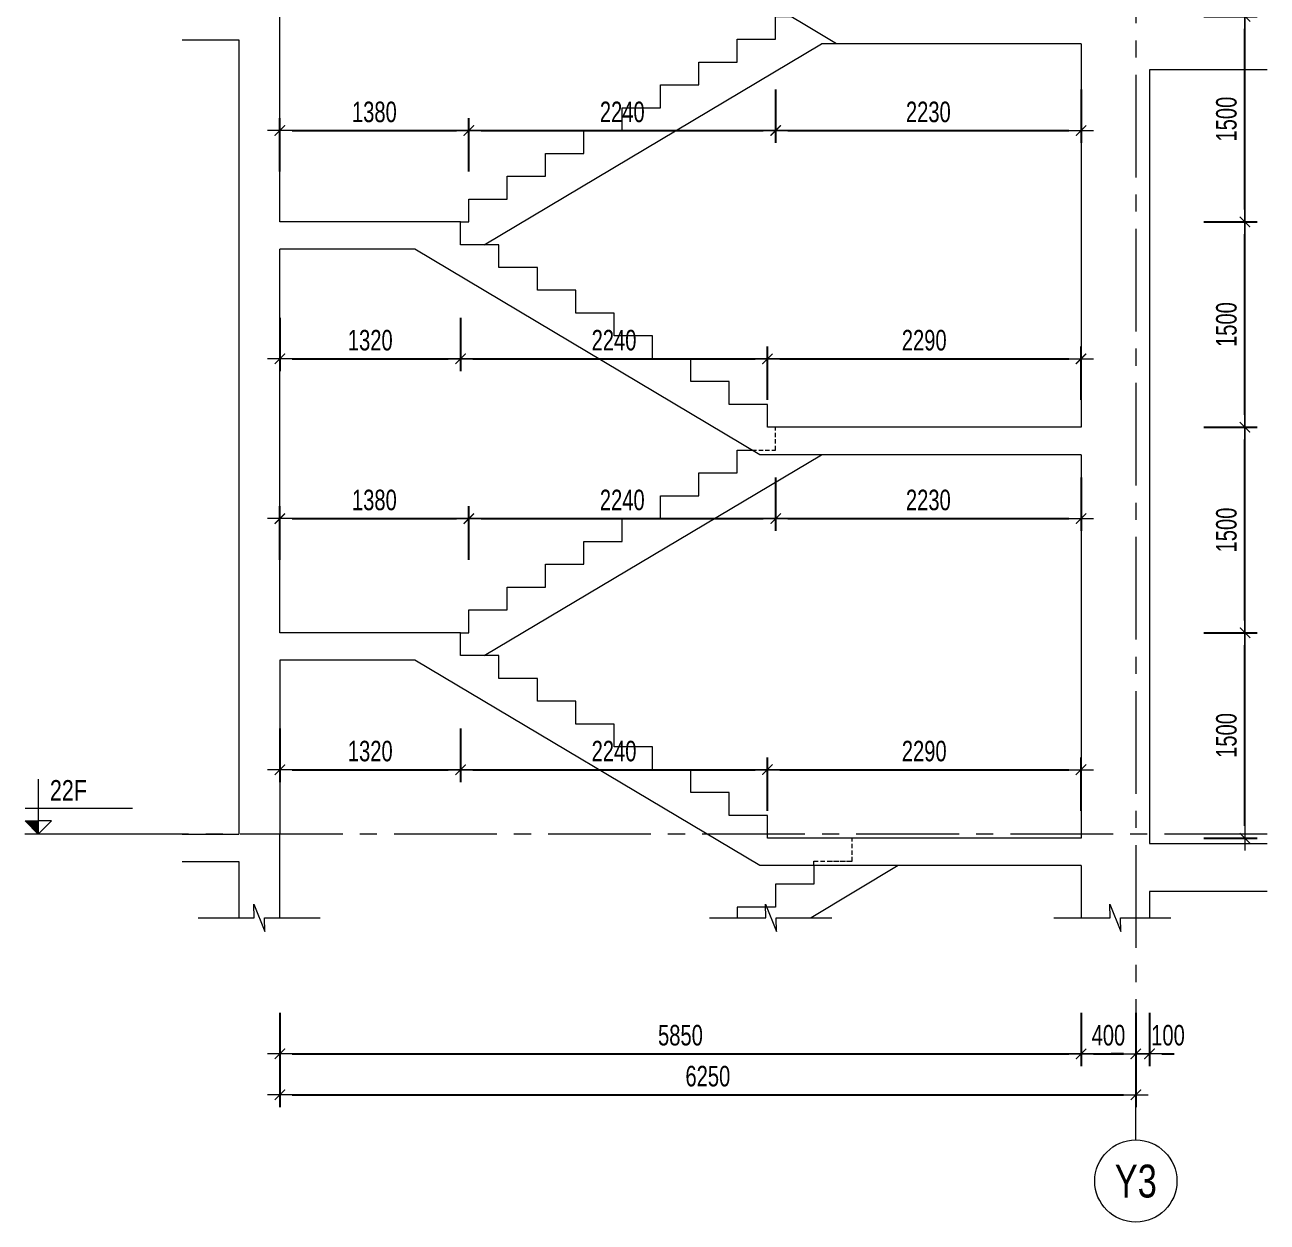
# Model space of a CAD drawing. Header units: millimetres. Extents: x -179076 to 254975, y -18667 to 296191.
# Drawn here: x 75570 to 84641, y 91944 to 100686 of the extents above; entities that cross this region are included whole.
import ezdxf
from ezdxf.enums import TextEntityAlignment as Align

# ---------------------------------------------------------------- set-up
doc = ezdxf.new("R2010")
doc.units = ezdxf.units.MM
doc.linetypes.add('CENTER2', pattern=[1.125, 0.75, -0.125, 0.125, -0.125])
doc.linetypes.add('HIDDEN2', pattern=[4.7625, 3.175, -1.5875])
doc.layers.get('Defpoints').update_dxf_attribs({"color": 151, "lineweight": 9})
for name, color, linetype, lineweight in [('NDC_S_ANNO', 7, 'Continuous', 20), ('NDC_S_AXIS', 5, 'CENTER2', 13), ('NDC_S_CONTINUOUS', 3, 'Continuous', 20), ('NDC_S_DIM', 1, 'Continuous', 15), ('NDC_S_HIDDEN', 8, 'HIDDEN2', 13), ('NDC_S_SLAB', 2, 'Continuous', 20), ('NDC_S_SYMBOL', 1, 'Continuous', 15), ('NDC_S_TEXT SYMBOL', 7, 'Continuous', 20), ('NDC_S_VN TEXT', 7, 'Continuous', 20)]:
    doc.layers.add(name, color=color, linetype=linetype, lineweight=lineweight)
doc.styles.add('NDC_ANNO', font='', dxfattribs={"width": 0.8})
doc.styles.add('NDC_DIM', font='', dxfattribs={"width": 0.75})
doc.styles.get('NDC_ANNO').set_extended_font_data('Dotum')
doc.styles.get('NDC_DIM').set_extended_font_data('Dotum')
doc.dimstyles.new('NDC_dim_60', dxfattribs={"dimscale": 60, "dimtxt": 2.5, "dimasz": 1.5, "dimexe": 1.5, "dimexo": 2.5, "dimgap": 1, "dimtad": 1, "dimdec": 0, "dimzin": 0, "dimdsep": 46, "dimtxsty": 'NDC_DIM', "dimblk": 'DIMMARK', "dimcen": 0.09, "dimdle": 1.2, "dimclrd": 1, "dimclre": 1, "dimclrt": 3, "dimadec": 0, "dimazin": 0, "dimtfac": 1, "dimtdec": 0, "dimtix": 1, "dimtofl": 0, "dimtmove": 0, "dimatfit": 3, "dimfxl": 5, "dimfxlon": 1, "dimtolj": 1, "dimtzin": 0, "dimarcsym": 0})

# ---------------------------------------------------------------- blocks, each defined once
blk = doc.blocks.new('kata_block_CT')
at = {"layer": 'NDC_S_ANNO'}
blk.add_hatch(color=3, dxfattribs=at).paths.add_polyline_path([(0, 1.6), (-1.61, 1.6), (0, 0)])
at = {"layer": 'NDC_S_ANNO', "ltscale": 50}
h = blk.add_hatch(dxfattribs=at)
h.set_pattern_fill('ANSI31', color=256, scale=1.406, style=0)
h.paths.add_polyline_path([(0, 1.6), (0, 0), (1.61, 1.6)])
for p, q in [((-1.59, 3.14), (11.47, 3.14)), ((11.56, 0), (-1.64, 0))]:
    blk.add_line(p, q, dxfattribs=at)
for points in [[(0, 6.69), (0, 0)], [(0, 0), (-1.61, 1.6), (0, 1.6)], [(0, 0), (1.61, 1.6), (0, 1.6)]]:
    blk.add_lwpolyline(points, dxfattribs=at)
at = {"layer": 'NDC_S_ANNO', "color": 8, "ltscale": 50}
blk.add_lwpolyline([(0, 0), (-1.61, 1.6), (0, 1.6)], dxfattribs=at)
at = {"layer": 'NDC_S_TEXT SYMBOL', "color": 3, "style": 'NDC_ANNO', "width": 0.8}
blk.add_attdef('CT', (1.41, 4.07), '', height=2.5, dxfattribs=at)
blk = doc.blocks.new('DIMMARK')
at = {"layer": 'NDC_S_DIM', "color": 1}
blk.add_line((-1.5, 0), (1, 0), dxfattribs=at)
at = {"layer": 'NDC_S_DIM', "color": 2, "const_width": 0.1}
blk.add_lwpolyline([(-0.42, -0.42), (0.42, 0.42)], dxfattribs=at)
blk = doc.blocks.new('*D2924')
at = {"layer": 'Defpoints', "color": 0, "transparency": 16777216}
for p in [(77432.4, 94427.4), (83282.4, 94427.4), (83282.4, 93172.8)]:
    blk.add_point(p, dxfattribs=at)
at = {"layer": 'NDC_S_DIM', "color": 1, "lineweight": -2, "transparency": 16777216}
for p, q in [((77432.4, 93472.8), (77432.4, 93082.8)), ((83282.4, 93472.8), (83282.4, 93082.8)), ((77522.4, 93172.8), (83192.4, 93172.8))]:
    blk.add_line(p, q, dxfattribs=at)
at = {"layer": 'NDC_S_DIM', "color": 1, "lineweight": -2, "transparency": 16777216, "xscale": 90, "yscale": 90, "zscale": 90, "rotation": 180}
blk.add_blockref('DIMMARK', (77432.4, 93172.8), dxfattribs=at)
at = {"layer": 'NDC_S_DIM', "color": 1, "lineweight": -2, "transparency": 16777216, "xscale": 90, "yscale": 90, "zscale": 90}
blk.add_blockref('DIMMARK', (83282.4, 93172.8), dxfattribs=at)
at = {"layer": 'NDC_S_DIM', "color": 3, "transparency": 16777216, "insert": (80357.4, 93307.9), "char_height": 150, "attachment_point": 5, "style": 'NDC_DIM'}
blk.add_mtext('\\A1;5850', dxfattribs=at)
blk = doc.blocks.new('*D2925')
at = {"layer": 'Defpoints', "color": 0, "transparency": 16777216}
for p in [(83682.4, 94777.4), (83282.4, 94427.4), (83682.4, 93172.8)]:
    blk.add_point(p, dxfattribs=at)
at = {"layer": 'NDC_S_DIM', "color": 1, "lineweight": -2, "transparency": 16777216}
for p, q in [((83282.4, 93472.8), (83282.4, 93082.8)), ((83682.4, 93472.8), (83682.4, 93082.8)), ((83372.4, 93172.8), (83592.4, 93172.8))]:
    blk.add_line(p, q, dxfattribs=at)
at = {"layer": 'NDC_S_DIM', "color": 1, "lineweight": -2, "transparency": 16777216, "xscale": 90, "yscale": 90, "zscale": 90, "rotation": 180}
blk.add_blockref('DIMMARK', (83282.4, 93172.8), dxfattribs=at)
at = {"layer": 'NDC_S_DIM', "color": 1, "lineweight": -2, "transparency": 16777216, "xscale": 90, "yscale": 90, "zscale": 90}
blk.add_blockref('DIMMARK', (83682.4, 93172.8), dxfattribs=at)
at = {"layer": 'NDC_S_DIM', "color": 3, "transparency": 16777216, "insert": (83482.4, 93307.9), "char_height": 150, "attachment_point": 5, "style": 'NDC_DIM'}
blk.add_mtext('\\A1;400', dxfattribs=at)
blk = doc.blocks.new('*D2926')
at = {"layer": 'Defpoints', "color": 0, "transparency": 16777216}
for p in [(83682.4, 94777.4), (77432.4, 94427.4), (83682.4, 92874)]:
    blk.add_point(p, dxfattribs=at)
at = {"layer": 'NDC_S_DIM', "color": 1, "lineweight": -2, "transparency": 16777216}
for p, q in [((77432.4, 93174), (77432.4, 92784)), ((83682.4, 93174), (83682.4, 92784)), ((77522.4, 92874), (83592.4, 92874))]:
    blk.add_line(p, q, dxfattribs=at)
at = {"layer": 'NDC_S_DIM', "color": 1, "lineweight": -2, "transparency": 16777216, "xscale": 90, "yscale": 90, "zscale": 90, "rotation": 180}
blk.add_blockref('DIMMARK', (77432.4, 92874), dxfattribs=at)
at = {"layer": 'NDC_S_DIM', "color": 1, "lineweight": -2, "transparency": 16777216, "xscale": 90, "yscale": 90, "zscale": 90}
blk.add_blockref('DIMMARK', (83682.4, 92874), dxfattribs=at)
at = {"layer": 'NDC_S_DIM', "color": 3, "transparency": 16777216, "insert": (80557.4, 93009.1), "char_height": 150, "attachment_point": 5, "style": 'NDC_DIM'}
blk.add_mtext('\\A1;6250', dxfattribs=at)
blk = doc.blocks.new('*U187')
at = {"layer": 'NDC_S_SYMBOL'}
blk.add_line((0, 5), (0, 9), dxfattribs=at)
blk.add_circle((0, 0), 5, dxfattribs=at)
at = {"layer": 'NDC_S_TEXT SYMBOL', "color": 7, "style": 'NDC_ANNO', "width": 0.8}
blk.add_attdef('GRID', text='', height=4, dxfattribs=at).set_placement((0, 0), align=Align.MIDDLE)
blk = doc.blocks.new('*D2927')
at = {"layer": 'Defpoints', "color": 0, "transparency": 16777216}
for p in [(83682.4, 94777.4), (83782.4, 93763), (83782.4, 93172.8)]:
    blk.add_point(p, dxfattribs=at)
at = {"layer": 'NDC_S_DIM', "color": 1, "lineweight": -2, "transparency": 16777216}
for p, q in [((83682.4, 93472.8), (83682.4, 93082.8)), ((83782.4, 93472.8), (83782.4, 93082.8)), ((83592.4, 93172.8), (83502.4, 93172.8)), ((83872.4, 93172.8), (83962.4, 93172.8))]:
    blk.add_line(p, q, dxfattribs=at)
at = {"layer": 'NDC_S_DIM', "color": 1, "lineweight": -2, "transparency": 16777216, "xscale": 90, "yscale": 90, "zscale": 90}
blk.add_blockref('DIMMARK', (83682.4, 93172.8), dxfattribs=at)
at = {"layer": 'NDC_S_DIM', "color": 1, "lineweight": -2, "transparency": 16777216, "xscale": 90, "yscale": 90, "zscale": 90, "rotation": 180}
blk.add_blockref('DIMMARK', (83782.4, 93172.8), dxfattribs=at)
at = {"layer": 'NDC_S_DIM', "color": 3, "transparency": 16777216, "insert": (83917.4, 93307.9), "char_height": 150, "attachment_point": 5, "style": 'NDC_DIM'}
blk.add_mtext('\\A1;100', dxfattribs=at)
blk = doc.blocks.new('*D2908')
at = {"layer": 'Defpoints', "color": 0, "transparency": 16777216}
for p in [(77432.4, 96247.4), (78752.4, 96247.4), (78752.4, 95247.4)]:
    blk.add_point(p, dxfattribs=at)
at = {"layer": 'NDC_S_DIM', "color": 1, "lineweight": -2, "transparency": 16777216}
for p, q in [((77432.4, 95547.4), (77432.4, 95157.4)), ((78752.4, 95547.4), (78752.4, 95157.4)), ((77522.4, 95247.4), (78662.4, 95247.4))]:
    blk.add_line(p, q, dxfattribs=at)
at = {"layer": 'NDC_S_DIM', "color": 1, "lineweight": -2, "transparency": 16777216, "xscale": 90, "yscale": 90, "zscale": 90, "rotation": 180}
blk.add_blockref('DIMMARK', (77432.4, 95247.4), dxfattribs=at)
at = {"layer": 'NDC_S_DIM', "color": 1, "lineweight": -2, "transparency": 16777216, "xscale": 90, "yscale": 90, "zscale": 90}
blk.add_blockref('DIMMARK', (78752.4, 95247.4), dxfattribs=at)
at = {"layer": 'NDC_S_DIM', "color": 3, "transparency": 16777216, "insert": (78092.4, 95382.5), "char_height": 150, "attachment_point": 5, "style": 'NDC_DIM'}
blk.add_mtext('\\A1;1320', dxfattribs=at)
blk = doc.blocks.new('*D2909')
at = {"layer": 'Defpoints', "color": 0, "transparency": 16777216}
for p in [(78752.4, 96247.4), (80992.4, 95247.4), (80992.4, 94747.4)]:
    blk.add_point(p, dxfattribs=at)
at = {"layer": 'NDC_S_DIM', "color": 1, "lineweight": -2, "transparency": 16777216}
for p, q in [((78752.4, 95547.4), (78752.4, 95157.4)), ((80992.4, 94947.4), (80992.4, 95337.4)), ((78842.4, 95247.4), (80902.4, 95247.4))]:
    blk.add_line(p, q, dxfattribs=at)
at = {"layer": 'NDC_S_DIM', "color": 1, "lineweight": -2, "transparency": 16777216, "xscale": 90, "yscale": 90, "zscale": 90, "rotation": 180}
blk.add_blockref('DIMMARK', (78752.4, 95247.4), dxfattribs=at)
at = {"layer": 'NDC_S_DIM', "color": 1, "lineweight": -2, "transparency": 16777216, "xscale": 90, "yscale": 90, "zscale": 90}
blk.add_blockref('DIMMARK', (80992.4, 95247.4), dxfattribs=at)
at = {"layer": 'NDC_S_DIM', "color": 3, "transparency": 16777216, "insert": (79872.4, 95382.5), "char_height": 150, "attachment_point": 5, "style": 'NDC_DIM'}
blk.add_mtext('\\A1;2240', dxfattribs=at)
blk = doc.blocks.new('*D2910')
at = {"layer": 'Defpoints', "color": 0, "transparency": 16777216}
for p in [(83282.4, 95247.4), (80992.4, 94747.4), (83282.4, 94747.4)]:
    blk.add_point(p, dxfattribs=at)
at = {"layer": 'NDC_S_DIM', "color": 1, "lineweight": -2, "transparency": 16777216}
for p, q in [((80992.4, 94947.4), (80992.4, 95337.4)), ((83282.4, 94947.4), (83282.4, 95337.4)), ((81082.4, 95247.4), (83192.4, 95247.4))]:
    blk.add_line(p, q, dxfattribs=at)
at = {"layer": 'NDC_S_DIM', "color": 1, "lineweight": -2, "transparency": 16777216, "xscale": 90, "yscale": 90, "zscale": 90, "rotation": 180}
blk.add_blockref('DIMMARK', (80992.4, 95247.4), dxfattribs=at)
at = {"layer": 'NDC_S_DIM', "color": 1, "lineweight": -2, "transparency": 16777216, "xscale": 90, "yscale": 90, "zscale": 90}
blk.add_blockref('DIMMARK', (83282.4, 95247.4), dxfattribs=at)
at = {"layer": 'NDC_S_DIM', "color": 3, "transparency": 16777216, "insert": (82137.4, 95382.5), "char_height": 150, "attachment_point": 5, "style": 'NDC_DIM'}
blk.add_mtext('\\A1;2290', dxfattribs=at)
blk = doc.blocks.new('*D2911')
at = {"layer": 'Defpoints', "color": 0, "transparency": 16777216}
for p in [(78812.4, 97080.7), (77432.4, 96247.4), (78812.4, 96247.4)]:
    blk.add_point(p, dxfattribs=at)
at = {"layer": 'NDC_S_DIM', "color": 1, "lineweight": -2, "transparency": 16777216}
for p, q in [((77432.4, 96780.7), (77432.4, 97170.7)), ((78812.4, 96780.7), (78812.4, 97170.7)), ((77522.4, 97080.7), (78722.4, 97080.7))]:
    blk.add_line(p, q, dxfattribs=at)
at = {"layer": 'NDC_S_DIM', "color": 1, "lineweight": -2, "transparency": 16777216, "xscale": 90, "yscale": 90, "zscale": 90, "rotation": 180}
blk.add_blockref('DIMMARK', (77432.4, 97080.7), dxfattribs=at)
at = {"layer": 'NDC_S_DIM', "color": 1, "lineweight": -2, "transparency": 16777216, "xscale": 90, "yscale": 90, "zscale": 90}
blk.add_blockref('DIMMARK', (78812.4, 97080.7), dxfattribs=at)
at = {"layer": 'NDC_S_DIM', "color": 3, "transparency": 16777216, "insert": (78122.4, 97215.9), "char_height": 150, "attachment_point": 5, "style": 'NDC_DIM'}
blk.add_mtext('\\A1;1380', dxfattribs=at)
blk = doc.blocks.new('*D2912')
at = {"layer": 'Defpoints', "color": 0, "transparency": 16777216}
for p in [(81052.4, 97580.7), (81052.4, 97080.7), (78812.4, 96247.4)]:
    blk.add_point(p, dxfattribs=at)
at = {"layer": 'NDC_S_DIM', "color": 1, "lineweight": -2, "transparency": 16777216}
for p, q in [((81052.4, 97380.7), (81052.4, 96990.7)), ((78812.4, 96780.7), (78812.4, 97170.7)), ((78902.4, 97080.7), (80962.4, 97080.7))]:
    blk.add_line(p, q, dxfattribs=at)
at = {"layer": 'NDC_S_DIM', "color": 1, "lineweight": -2, "transparency": 16777216, "xscale": 90, "yscale": 90, "zscale": 90, "rotation": 180}
blk.add_blockref('DIMMARK', (78812.4, 97080.7), dxfattribs=at)
at = {"layer": 'NDC_S_DIM', "color": 1, "lineweight": -2, "transparency": 16777216, "xscale": 90, "yscale": 90, "zscale": 90}
blk.add_blockref('DIMMARK', (81052.4, 97080.7), dxfattribs=at)
at = {"layer": 'NDC_S_DIM', "color": 3, "transparency": 16777216, "insert": (79932.4, 97215.9), "char_height": 150, "attachment_point": 5, "style": 'NDC_DIM'}
blk.add_mtext('\\A1;2240', dxfattribs=at)
blk = doc.blocks.new('*D2897')
at = {"layer": 'Defpoints', "color": 0, "transparency": 16777216}
for p in [(81052.4, 97580.7), (83282.4, 97547.4), (83282.4, 97080.7)]:
    blk.add_point(p, dxfattribs=at)
at = {"layer": 'NDC_S_DIM', "color": 1, "lineweight": -2, "transparency": 16777216}
for p, q in [((81052.4, 97380.7), (81052.4, 96990.7)), ((83282.4, 97380.7), (83282.4, 96990.7)), ((81142.4, 97080.7), (83192.4, 97080.7))]:
    blk.add_line(p, q, dxfattribs=at)
at = {"layer": 'NDC_S_DIM', "color": 1, "lineweight": -2, "transparency": 16777216, "xscale": 90, "yscale": 90, "zscale": 90, "rotation": 180}
blk.add_blockref('DIMMARK', (81052.4, 97080.7), dxfattribs=at)
at = {"layer": 'NDC_S_DIM', "color": 1, "lineweight": -2, "transparency": 16777216, "xscale": 90, "yscale": 90, "zscale": 90}
blk.add_blockref('DIMMARK', (83282.4, 97080.7), dxfattribs=at)
at = {"layer": 'NDC_S_DIM', "color": 3, "transparency": 16777216, "insert": (82167.4, 97215.9), "char_height": 150, "attachment_point": 5, "style": 'NDC_DIM'}
blk.add_mtext('\\A1;2230', dxfattribs=at)
blk = doc.blocks.new('*D2898')
at = {"layer": 'Defpoints', "color": 0, "transparency": 16777216}
for p in [(77432.4, 99247.4), (78752.4, 99247.4), (78752.4, 98247.4)]:
    blk.add_point(p, dxfattribs=at)
at = {"layer": 'NDC_S_DIM', "color": 1, "lineweight": -2, "transparency": 16777216}
for p, q in [((77432.4, 98547.4), (77432.4, 98157.4)), ((78752.4, 98547.4), (78752.4, 98157.4)), ((77522.4, 98247.4), (78662.4, 98247.4))]:
    blk.add_line(p, q, dxfattribs=at)
at = {"layer": 'NDC_S_DIM', "color": 1, "lineweight": -2, "transparency": 16777216, "xscale": 90, "yscale": 90, "zscale": 90, "rotation": 180}
blk.add_blockref('DIMMARK', (77432.4, 98247.4), dxfattribs=at)
at = {"layer": 'NDC_S_DIM', "color": 1, "lineweight": -2, "transparency": 16777216, "xscale": 90, "yscale": 90, "zscale": 90}
blk.add_blockref('DIMMARK', (78752.4, 98247.4), dxfattribs=at)
at = {"layer": 'NDC_S_DIM', "color": 3, "transparency": 16777216, "insert": (78092.4, 98382.5), "char_height": 150, "attachment_point": 5, "style": 'NDC_DIM'}
blk.add_mtext('\\A1;1320', dxfattribs=at)
blk = doc.blocks.new('*D2899')
at = {"layer": 'Defpoints', "color": 0, "transparency": 16777216}
for p in [(78752.4, 99247.4), (80992.4, 98247.4), (80992.4, 97747.4)]:
    blk.add_point(p, dxfattribs=at)
at = {"layer": 'NDC_S_DIM', "color": 1, "lineweight": -2, "transparency": 16777216}
for p, q in [((78752.4, 98547.4), (78752.4, 98157.4)), ((80992.4, 97947.4), (80992.4, 98337.4)), ((78842.4, 98247.4), (80902.4, 98247.4))]:
    blk.add_line(p, q, dxfattribs=at)
at = {"layer": 'NDC_S_DIM', "color": 1, "lineweight": -2, "transparency": 16777216, "xscale": 90, "yscale": 90, "zscale": 90, "rotation": 180}
blk.add_blockref('DIMMARK', (78752.4, 98247.4), dxfattribs=at)
at = {"layer": 'NDC_S_DIM', "color": 1, "lineweight": -2, "transparency": 16777216, "xscale": 90, "yscale": 90, "zscale": 90}
blk.add_blockref('DIMMARK', (80992.4, 98247.4), dxfattribs=at)
at = {"layer": 'NDC_S_DIM', "color": 3, "transparency": 16777216, "insert": (79872.4, 98382.5), "char_height": 150, "attachment_point": 5, "style": 'NDC_DIM'}
blk.add_mtext('\\A1;2240', dxfattribs=at)
blk = doc.blocks.new('*D2900')
at = {"layer": 'Defpoints', "color": 0, "transparency": 16777216}
for p in [(83282.4, 98247.4), (80992.4, 97747.4), (83282.4, 97747.4)]:
    blk.add_point(p, dxfattribs=at)
at = {"layer": 'NDC_S_DIM', "color": 1, "lineweight": -2, "transparency": 16777216}
for p, q in [((80992.4, 97947.4), (80992.4, 98337.4)), ((83282.4, 97947.4), (83282.4, 98337.4)), ((81082.4, 98247.4), (83192.4, 98247.4))]:
    blk.add_line(p, q, dxfattribs=at)
at = {"layer": 'NDC_S_DIM', "color": 1, "lineweight": -2, "transparency": 16777216, "xscale": 90, "yscale": 90, "zscale": 90, "rotation": 180}
blk.add_blockref('DIMMARK', (80992.4, 98247.4), dxfattribs=at)
at = {"layer": 'NDC_S_DIM', "color": 1, "lineweight": -2, "transparency": 16777216, "xscale": 90, "yscale": 90, "zscale": 90}
blk.add_blockref('DIMMARK', (83282.4, 98247.4), dxfattribs=at)
at = {"layer": 'NDC_S_DIM', "color": 3, "transparency": 16777216, "insert": (82137.4, 98382.5), "char_height": 150, "attachment_point": 5, "style": 'NDC_DIM'}
blk.add_mtext('\\A1;2290', dxfattribs=at)
blk = doc.blocks.new('*D2901')
at = {"layer": 'Defpoints', "color": 0, "transparency": 16777216}
for p in [(78812.4, 99914.1), (77432.4, 99247.4), (78812.4, 99247.4)]:
    blk.add_point(p, dxfattribs=at)
at = {"layer": 'NDC_S_DIM', "color": 1, "lineweight": -2, "transparency": 16777216}
for p, q in [((77432.4, 99614.1), (77432.4, 100004.1)), ((78812.4, 99614.1), (78812.4, 100004.1)), ((77522.4, 99914.1), (78722.4, 99914.1))]:
    blk.add_line(p, q, dxfattribs=at)
at = {"layer": 'NDC_S_DIM', "color": 1, "lineweight": -2, "transparency": 16777216, "xscale": 90, "yscale": 90, "zscale": 90, "rotation": 180}
blk.add_blockref('DIMMARK', (77432.4, 99914.1), dxfattribs=at)
at = {"layer": 'NDC_S_DIM', "color": 1, "lineweight": -2, "transparency": 16777216, "xscale": 90, "yscale": 90, "zscale": 90}
blk.add_blockref('DIMMARK', (78812.4, 99914.1), dxfattribs=at)
at = {"layer": 'NDC_S_DIM', "color": 3, "transparency": 16777216, "insert": (78122.4, 100049.2), "char_height": 150, "attachment_point": 5, "style": 'NDC_DIM'}
blk.add_mtext('\\A1;1380', dxfattribs=at)
blk = doc.blocks.new('*D2902')
at = {"layer": 'Defpoints', "color": 0, "transparency": 16777216}
for p in [(81052.4, 100664.1), (81052.4, 99914.1), (78812.4, 99247.4)]:
    blk.add_point(p, dxfattribs=at)
at = {"layer": 'NDC_S_DIM', "color": 1, "lineweight": -2, "transparency": 16777216}
for p, q in [((81052.4, 100214.1), (81052.4, 99824.1)), ((78812.4, 99614.1), (78812.4, 100004.1)), ((78902.4, 99914.1), (80962.4, 99914.1))]:
    blk.add_line(p, q, dxfattribs=at)
at = {"layer": 'NDC_S_DIM', "color": 1, "lineweight": -2, "transparency": 16777216, "xscale": 90, "yscale": 90, "zscale": 90, "rotation": 180}
blk.add_blockref('DIMMARK', (78812.4, 99914.1), dxfattribs=at)
at = {"layer": 'NDC_S_DIM', "color": 1, "lineweight": -2, "transparency": 16777216, "xscale": 90, "yscale": 90, "zscale": 90}
blk.add_blockref('DIMMARK', (81052.4, 99914.1), dxfattribs=at)
at = {"layer": 'NDC_S_DIM', "color": 3, "transparency": 16777216, "insert": (79932.4, 100049.2), "char_height": 150, "attachment_point": 5, "style": 'NDC_DIM'}
blk.add_mtext('\\A1;2240', dxfattribs=at)
blk = doc.blocks.new('*D2903')
at = {"layer": 'Defpoints', "color": 0, "transparency": 16777216}
for p in [(81052.4, 100664.1), (83282.4, 100547.4), (83282.4, 99914.1)]:
    blk.add_point(p, dxfattribs=at)
at = {"layer": 'NDC_S_DIM', "color": 1, "lineweight": -2, "transparency": 16777216}
for p, q in [((81052.4, 100214.1), (81052.4, 99824.1)), ((83282.4, 100214.1), (83282.4, 99824.1)), ((81142.4, 99914.1), (83192.4, 99914.1))]:
    blk.add_line(p, q, dxfattribs=at)
at = {"layer": 'NDC_S_DIM', "color": 1, "lineweight": -2, "transparency": 16777216, "xscale": 90, "yscale": 90, "zscale": 90, "rotation": 180}
blk.add_blockref('DIMMARK', (81052.4, 99914.1), dxfattribs=at)
at = {"layer": 'NDC_S_DIM', "color": 1, "lineweight": -2, "transparency": 16777216, "xscale": 90, "yscale": 90, "zscale": 90}
blk.add_blockref('DIMMARK', (83282.4, 99914.1), dxfattribs=at)
at = {"layer": 'NDC_S_DIM', "color": 3, "transparency": 16777216, "insert": (82167.4, 100049.2), "char_height": 150, "attachment_point": 5, "style": 'NDC_DIM'}
blk.add_mtext('\\A1;2230', dxfattribs=at)
blk = doc.blocks.new('*D3094')
at = {"layer": 'Defpoints', "color": 0, "transparency": 16777216}
for p in [(78812.4, 96247.4), (84479.4, 96247.4), (83282.4, 94747.4)]:
    blk.add_point(p, dxfattribs=at)
at = {"layer": 'NDC_S_DIM', "color": 1, "lineweight": -2, "transparency": 16777216}
for p, q in [((84179.4, 96247.4), (84569.4, 96247.4)), ((84479.4, 94837.4), (84479.4, 96157.4)), ((84179.4, 94747.4), (84569.4, 94747.4))]:
    blk.add_line(p, q, dxfattribs=at)
at = {"layer": 'NDC_S_DIM', "color": 1, "lineweight": -2, "transparency": 16777216, "xscale": 90, "yscale": 90, "zscale": 90}
for p, rotation in [((84479.4, 96247.4), 90), ((84479.4, 94747.4), 270)]:
    blk.add_blockref('DIMMARK', p, dxfattribs=dict(at, rotation=rotation))
at = {"layer": 'NDC_S_DIM', "color": 3, "transparency": 16777216, "insert": (84344.3, 95497.4), "char_height": 150, "attachment_point": 5, "rotation": 90, "style": 'NDC_DIM'}
blk.add_mtext('\\A1;1500', dxfattribs=at)
blk = doc.blocks.new('*D3095')
at = {"layer": 'Defpoints', "color": 0, "transparency": 16777216}
for p in [(80992.4, 97747.4), (84479.4, 97747.4), (78812.4, 96247.4)]:
    blk.add_point(p, dxfattribs=at)
at = {"layer": 'NDC_S_DIM', "color": 1, "lineweight": -2, "transparency": 16777216}
for p, q in [((84179.4, 97747.4), (84569.4, 97747.4)), ((84479.4, 96337.4), (84479.4, 97657.4)), ((84179.4, 96247.4), (84569.4, 96247.4))]:
    blk.add_line(p, q, dxfattribs=at)
at = {"layer": 'NDC_S_DIM', "color": 1, "lineweight": -2, "transparency": 16777216, "xscale": 90, "yscale": 90, "zscale": 90}
for p, rotation in [((84479.4, 97747.4), 90), ((84479.4, 96247.4), 270)]:
    blk.add_blockref('DIMMARK', p, dxfattribs=dict(at, rotation=rotation))
at = {"layer": 'NDC_S_DIM', "color": 3, "transparency": 16777216, "insert": (84344.3, 96997.4), "char_height": 150, "attachment_point": 5, "rotation": 90, "style": 'NDC_DIM'}
blk.add_mtext('\\A1;1500', dxfattribs=at)
blk = doc.blocks.new('*D3096')
at = {"layer": 'Defpoints', "color": 0, "transparency": 16777216}
for p in [(78812.4, 99247.4), (84479.4, 99247.4), (80992.4, 97747.4)]:
    blk.add_point(p, dxfattribs=at)
at = {"layer": 'NDC_S_DIM', "color": 1, "lineweight": -2, "transparency": 16777216}
for p, q in [((84179.4, 99247.4), (84569.4, 99247.4)), ((84479.4, 97837.4), (84479.4, 99157.4)), ((84179.4, 97747.4), (84569.4, 97747.4))]:
    blk.add_line(p, q, dxfattribs=at)
at = {"layer": 'NDC_S_DIM', "color": 1, "lineweight": -2, "transparency": 16777216, "xscale": 90, "yscale": 90, "zscale": 90}
for p, rotation in [((84479.4, 99247.4), 90), ((84479.4, 97747.4), 270)]:
    blk.add_blockref('DIMMARK', p, dxfattribs=dict(at, rotation=rotation))
at = {"layer": 'NDC_S_DIM', "color": 3, "transparency": 16777216, "insert": (84344.3, 98497.4), "char_height": 150, "attachment_point": 5, "rotation": 90, "style": 'NDC_DIM'}
blk.add_mtext('\\A1;1500', dxfattribs=at)
blk = doc.blocks.new('*D3097')
at = {"layer": 'Defpoints', "color": 0, "transparency": 16777216}
for p in [(81552.4, 100747.4), (84479.4, 100747.4), (78812.4, 99247.4)]:
    blk.add_point(p, dxfattribs=at)
at = {"layer": 'NDC_S_DIM', "color": 1, "lineweight": -2, "transparency": 16777216}
for p, q in [((84179.4, 100747.4), (84569.4, 100747.4)), ((84479.4, 99337.4), (84479.4, 100657.4)), ((84179.4, 99247.4), (84569.4, 99247.4))]:
    blk.add_line(p, q, dxfattribs=at)
at = {"layer": 'NDC_S_DIM', "color": 1, "lineweight": -2, "transparency": 16777216, "xscale": 90, "yscale": 90, "zscale": 90}
for p, rotation in [((84479.4, 100747.4), 90), ((84479.4, 99247.4), 270)]:
    blk.add_blockref('DIMMARK', p, dxfattribs=dict(at, rotation=rotation))
at = {"layer": 'NDC_S_DIM', "color": 3, "transparency": 16777216, "insert": (84344.3, 99997.4), "char_height": 150, "attachment_point": 5, "rotation": 90, "style": 'NDC_DIM'}
blk.add_mtext('\\A1;1500', dxfattribs=at)
blk = doc.blocks.new('*D3098')
at = {"layer": 'Defpoints', "color": 0, "transparency": 16777216}
for p in [(78812.4, 102597.4), (84479.4, 102597.4), (81552.4, 100747.4)]:
    blk.add_point(p, dxfattribs=at)
at = {"layer": 'NDC_S_DIM', "color": 1, "lineweight": -2, "transparency": 16777216}
for p, q in [((84179.4, 102597.4), (84569.4, 102597.4)), ((84479.4, 100837.4), (84479.4, 102507.4)), ((84179.4, 100747.4), (84569.4, 100747.4))]:
    blk.add_line(p, q, dxfattribs=at)
at = {"layer": 'NDC_S_DIM', "color": 1, "lineweight": -2, "transparency": 16777216, "xscale": 90, "yscale": 90, "zscale": 90}
for p, rotation in [((84479.4, 102597.4), 90), ((84479.4, 100747.4), 270)]:
    blk.add_blockref('DIMMARK', p, dxfattribs=dict(at, rotation=rotation))
at = {"layer": 'NDC_S_DIM', "color": 3, "transparency": 16777216, "insert": (84344.3, 101672.4), "char_height": 150, "attachment_point": 5, "rotation": 90, "style": 'NDC_DIM'}
blk.add_mtext('\\A1;1850', dxfattribs=at)

msp = doc.modelspace()

# ---------------------------------------------------------------- linework, layer by layer
at = {"layer": 'NDC_S_AXIS', "ltscale": 1000}
for p, q in [((83682.4, 112697), (83682.4, 92905.4)), ((84641.4, 94777.4), (75574.2, 94777.4)), ((84641.4, 94777.4), (75574.2, 94777.4))]:
    msp.add_line(p, q, dxfattribs=at)
at = {"layer": 'NDC_S_CONTINUOUS'}
for p, q in [((78923.4, 99080.7), (81387.4, 100547.4)), ((81496.9, 100547.4), (81387.4, 100547.4)), ((78923.4, 96080.7), (81387.4, 97547.4)), ((81947.8, 94547.4), (81311.7, 94165.4))]:
    msp.add_line(p, q, dxfattribs=at)
for points in [[(78752.4, 99247.4), (78812.4, 99247.4), (78812.4, 99414.1), (79092.4, 99414.1), (79092.4, 99580.7), (79372.4, 99580.7), (79372.4, 99747.4), (79652.4, 99747.4), (79652.4, 99914.1), (79932.4, 99914.1), (79932.4, 100080.7), (80212.4, 100080.7), (80212.4, 100247.4), (80492.4, 100247.4), (80492.4, 100414.1), (80772.4, 100414.1), (80772.4, 100580.7), (81052.4, 100580.7), (81052.4, 100747.4), (81163.9, 100747.4)], [(78752.4, 96247.4), (78812.4, 96247.4), (78812.4, 96414.1), (79092.4, 96414.1), (79092.4, 96580.7), (79372.4, 96580.7), (79372.4, 96747.4), (79652.4, 96747.4), (79652.4, 96914.1), (79932.4, 96914.1), (79932.4, 97080.7), (80212.4, 97080.7), (80212.4, 97247.4), (80492.4, 97247.4), (80492.4, 97414.1), (80772.4, 97414.1), (80772.4, 97580.7), (80881.3, 97580.7)], [(81332.4, 94547.4), (81332.4, 94411.1), (81052.4, 94411.1), (81052.4, 94242.9), (80772.4, 94242.9), (80772.4, 94165.4)]]:
    msp.add_lwpolyline(points, dxfattribs=at)
at = {"layer": 'NDC_S_HIDDEN', "ltscale": 10}
for points in [[(80881.3, 97580.7), (81052.4, 97580.7), (81052.4, 97744.4)], [(81332.4, 94547.4), (81332.4, 94579.2), (81612.4, 94579.2), (81612.4, 94742.9)], [(81436.4, 94579.2), (81612.4, 94579.2), (81612.4, 94742.9)]]:
    msp.add_lwpolyline(points, dxfattribs=at)
at = {"layer": 'NDC_S_SLAB'}
for p, q in [((81496.9, 100547.4), (78416.9, 102397.4)), ((76719.2, 100577.4), (77132.4, 100577.4)), ((77132.4, 100577.4), (77132.4, 94777.4)), ((83282.4, 100547.4), (81496.9, 100547.4)), ((76719.2, 94777.4), (77132.4, 94777.4)), ((77432.4, 94165.4), (77432.4, 94777.4)), ((76719.2, 94577.4), (77132.4, 94577.4)), ((77132.4, 94577.4), (77132.4, 94165.4))]:
    msp.add_line(p, q, dxfattribs=at)
for points in [[(77432.4, 99247.4), (77432.4, 100847.4)], [(83282.4, 100547.4), (83282.4, 97747.4)], [(84641.4, 100357.4), (83782.4, 100357.4), (83782.4, 94707.4), (84641.4, 94707.4)], [(83282.4, 97747.4), (80992.4, 97747.4), (80992.4, 97914.1), (80712.4, 97914.1), (80712.4, 98080.7), (80432.4, 98080.7), (80432.4, 98247.4), (80152.4, 98247.4), (80152.4, 98414.1), (79872.4, 98414.1), (79872.4, 98580.7), (79592.4, 98580.7), (79592.4, 98747.4), (79312.4, 98747.4), (79312.4, 98914.1), (79032.4, 98914.1), (79032.4, 99080.7), (78752.4, 99080.7), (78752.4, 99247.4), (77432.4, 99247.4)], [(83282.4, 94747.4), (80992.4, 94747.4), (80992.4, 94914.1), (80712.4, 94914.1), (80712.4, 95080.7), (80432.4, 95080.7), (80432.4, 95247.4), (80152.4, 95247.4), (80152.4, 95414.1), (79872.4, 95414.1), (79872.4, 95580.7), (79592.4, 95580.7), (79592.4, 95747.4), (79312.4, 95747.4), (79312.4, 95914.1), (79032.4, 95914.1), (79032.4, 96080.7), (78752.4, 96080.7), (78752.4, 96247.4), (77432.4, 96247.4), (77432.4, 99047.4)], [(83282.4, 97547.4), (80937.3, 97547.4), (78417.3, 99047.4), (77432.4, 99047.4)], [(83282.4, 97547.4), (83282.4, 94747.4)], [(83282.4, 94547.4), (80937.3, 94547.4), (78417.3, 96047.4), (77432.4, 96047.4), (77432.4, 94777.4)], [(83282.4, 94547.4), (83282.4, 94165.4)], [(84641.4, 94357.4), (83782.4, 94357.4), (83782.4, 94165.4)]]:
    msp.add_lwpolyline(points, dxfattribs=at)
at = {"layer": 'NDC_S_SYMBOL'}
for points in [[(76834.9, 94165.4), (77244.5, 94165.4), (77242.4, 94265.4), (77322.4, 94065.4), (77320.2, 94165.4), (77726.5, 94165.4)], [(80570.4, 94165.4), (80980.1, 94165.4), (80977.9, 94265.4), (81057.9, 94065.4), (81055.7, 94165.4), (81462, 94165.4)], [(83084.9, 94165.4), (83494.5, 94165.4), (83492.4, 94265.4), (83572.4, 94065.4), (83570.2, 94165.4), (83937.1, 94165.4)]]:
    msp.add_lwpolyline(points, dxfattribs=at)

# ---------------------------------------------------------------- block references
at = {"layer": 'NDC_S_AXIS', "xscale": 60, "yscale": 60, "zscale": 60}
msp.add_blockref('*U187', (83682.4, 92244), dxfattribs=at).add_auto_attribs({'GRID': 'Y3'})
at = {"layer": 'NDC_S_VN TEXT', "xscale": 60, "yscale": 60, "zscale": 60}
msp.add_blockref('kata_block_CT', (75668.6, 94777.4), dxfattribs=at).add_auto_attribs({'CT': '22F'})

# ---------------------------------------------------------------- dimensions: what is measured, and where the dimension line sits
at = {"layer": 'NDC_S_DIM'}
for base, p1, p2, picture, middle in [((84479.4, 102597.4), (81552.4, 100747.4), (78812.4, 102597.4), '*D3098', (84344.3, 101672.4)), ((84479.4, 100747.4), (78812.4, 99247.4), (81552.4, 100747.4), '*D3097', (84344.3, 99997.4)), ((84479.4, 99247.4), (80992.4, 97747.4), (78812.4, 99247.4), '*D3096', (84344.3, 98497.4)), ((84479.4, 97747.4), (78812.4, 96247.4), (80992.4, 97747.4), '*D3095', (84344.3, 96997.4))]:
    dim = msp.add_linear_dim(base=base, p1=p1, p2=p2, angle=90, dimstyle='NDC_dim_60', override={"dimtmove": 1}, dxfattribs=at)
    dim.commit()
    dim.dimension.update_dxf_attribs({"geometry": picture, "text_midpoint": middle})
for base, p1, p2, picture, middle in [((81052.4, 99914.1), (78812.4, 99247.4), (81052.4, 100664.1), '*D2902', (79932.4, 100049.2)), ((83282.4, 99914.1), (81052.4, 100664.1), (83282.4, 100547.4), '*D2903', (82167.4, 100049.2)), ((80992.4, 98247.4), (78752.4, 99247.4), (80992.4, 97747.4), '*D2899', (79872.4, 98382.5)), ((83282.4, 98247.4), (80992.4, 97747.4), (83282.4, 97747.4), '*D2900', (82137.4, 98382.5)), ((81052.4, 97080.7), (78812.4, 96247.4), (81052.4, 97580.7), '*D2912', (79932.4, 97215.9)), ((83282.4, 97080.7), (81052.4, 97580.7), (83282.4, 97547.4), '*D2897', (82167.4, 97215.9)), ((80992.4, 95247.4), (78752.4, 96247.4), (80992.4, 94747.4), '*D2909', (79872.4, 95382.5)), ((83282.4, 95247.4), (80992.4, 94747.4), (83282.4, 94747.4), '*D2910', (82137.4, 95382.5)), ((83682.4, 93172.8), (83282.4, 94427.4), (83682.4, 94777.4), '*D2925', (83482.4, 93307.9))]:
    dim = msp.add_linear_dim(base=base, p1=p1, p2=p2, dimstyle='NDC_dim_60', override={"dimtmove": 1}, dxfattribs=at)
    dim.commit()
    dim.dimension.update_dxf_attribs({"geometry": picture, "text_midpoint": middle})
for base, p1, p2, picture, middle in [((78812.4, 99914.1), (77432.4, 99247.4), (78812.4, 99247.4), '*D2901', (78122.4, 100049.2)), ((78752.4, 98247.4), (77432.4, 99247.4), (78752.4, 99247.4), '*D2898', (78092.4, 98382.5)), ((78812.4, 97080.7), (77432.4, 96247.4), (78812.4, 96247.4), '*D2911', (78122.4, 97215.9)), ((78752.4, 95247.4), (77432.4, 96247.4), (78752.4, 96247.4), '*D2908', (78092.4, 95382.5)), ((83682.4, 92874), (77432.4, 94427.4), (83682.4, 94777.4), '*D2926', (80557.4, 93009.1)), ((83282.4, 93172.8), (77432.4, 94427.4), (83282.4, 94427.4), '*D2924', (80357.4, 93307.9))]:
    dim = msp.add_linear_dim(base=base, p1=p1, p2=p2, dimstyle='NDC_dim_60', dxfattribs=at)
    dim.commit()
    dim.dimension.update_dxf_attribs({"geometry": picture, "text_midpoint": middle})
dim = msp.add_linear_dim(base=(84479.4, 96247.4), p1=(83282.4, 94747.4), p2=(78812.4, 96247.4), angle=90, dimstyle='NDC_dim_60', dxfattribs=at)
dim.commit()
dim.dimension.update_dxf_attribs({"geometry": '*D3094', "text_midpoint": (84344.3, 95497.4)})
dim = msp.add_linear_dim(base=(83782.4, 93172.8), p1=(83682.4, 94777.4), p2=(83782.4, 93763), dimstyle='NDC_dim_60', override={"dimtmove": 1}, dxfattribs=at)
dim.commit()
dim.dimension.update_dxf_attribs({"geometry": '*D2927', "text_midpoint": (83917.4, 93172.8), "dimtype": 160})

doc.saveas('drawing.dxf')
